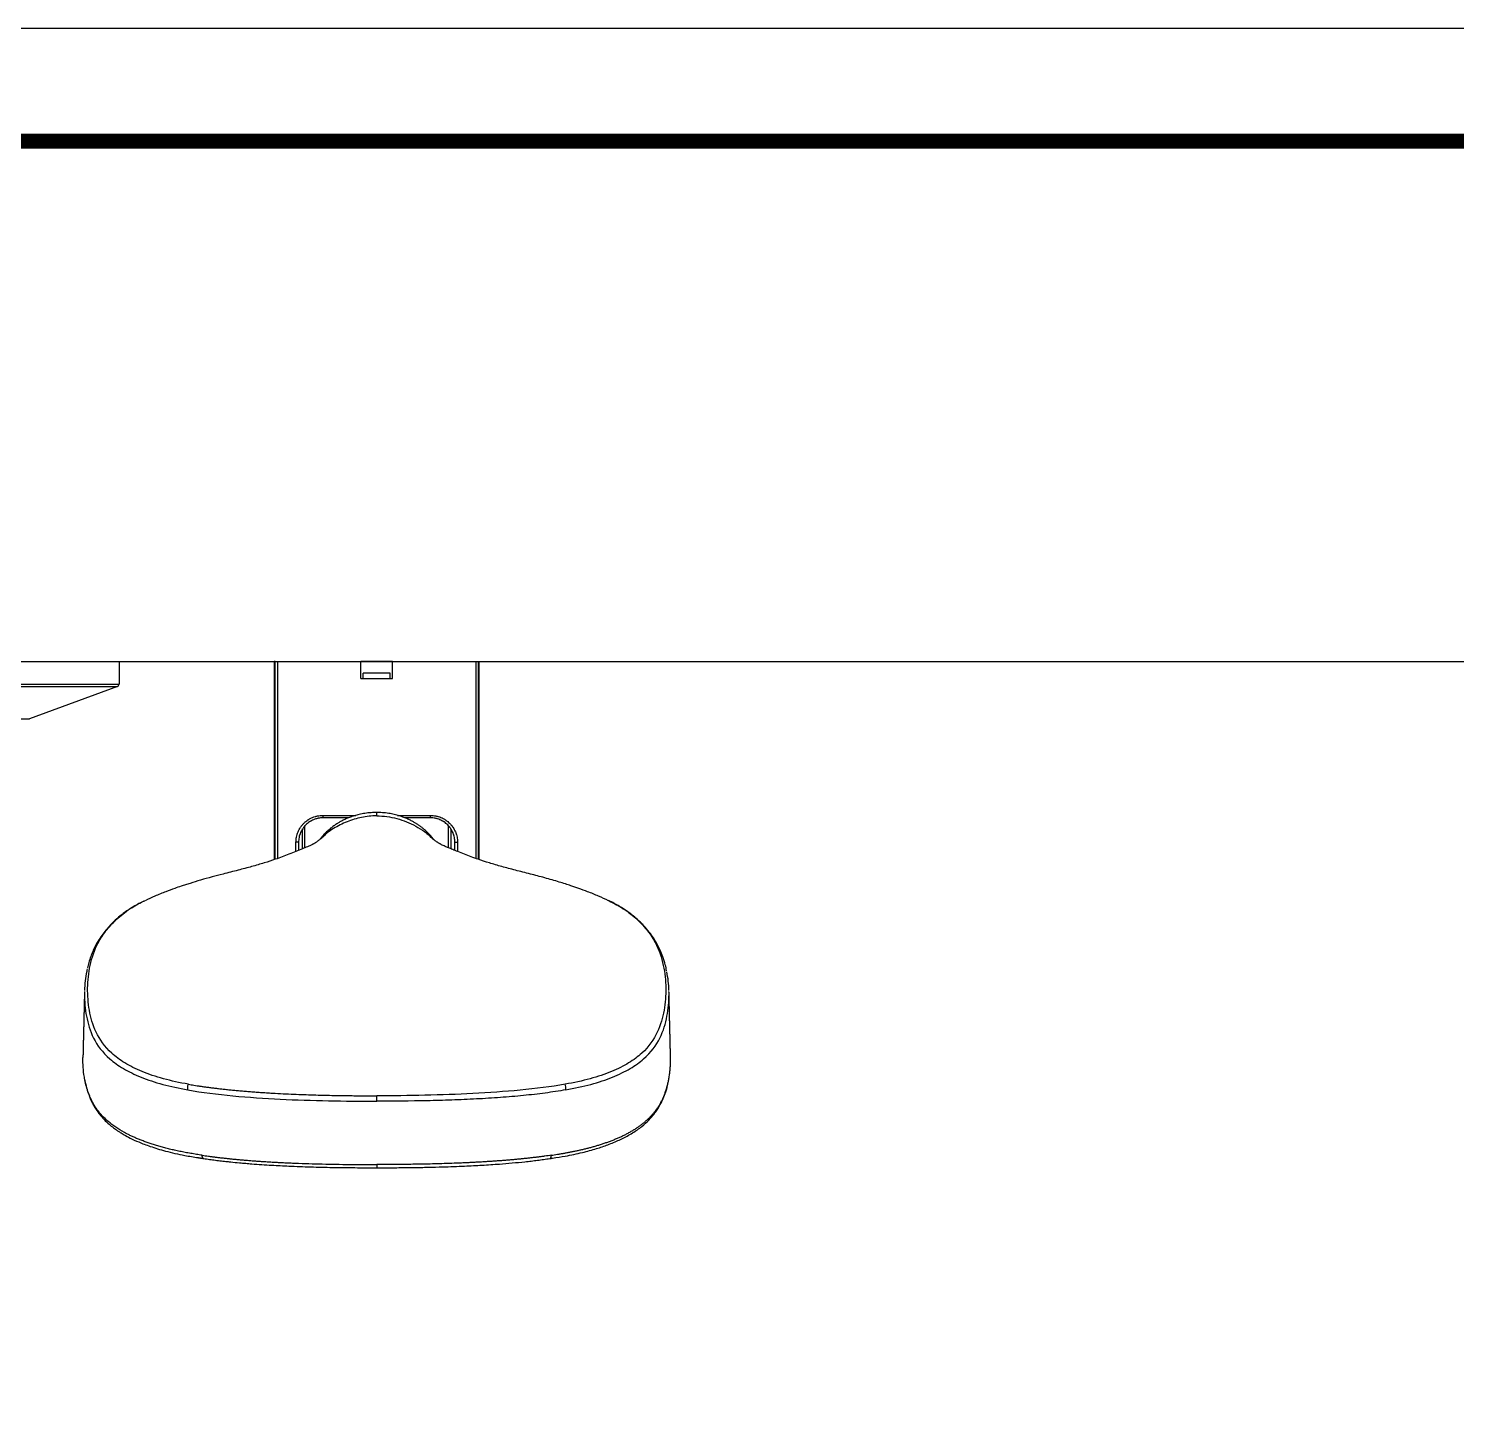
# Model space of a CAD drawing. Extents: x 0 to 1354, y 3495 to 4487.
# Drawn here: x 391.9 to 684.2, y 4204.8 to 4487 of the extents above; entities that cross this region are included whole.
import ezdxf

# ---------------------------------------------------------------- set-up
doc = ezdxf.new("R2010")
doc.units = 0
doc.header["$LTSCALE"] = 30
doc.header["$MEASUREMENT"] = 0
doc.layers.get('0').update_dxf_attribs({"linetype": 'CONTINUOUS'})
doc.layers.add('\\M+5B3DF\\M+5B4E7\\M+5CFDF', color=3, linetype='CONTINUOUS', lineweight=9)
doc.layers.add('DEF_LAYER_ASSEM_MEMBER', color=7, linetype='CONTINUOUS')

msp = doc.modelspace()

# ---------------------------------------------------------------- linework, layer by layer
at = {"ltscale": 0.5}
msp.add_line((129.56, 4357.44), (980.24, 4357.44), dxfattribs=at)
msp.add_lwpolyline([(0, 3494.81), (1354.08, 3494.81), (1354.08, 4486.97), (0, 4486.97)], close=True, dxfattribs=at)
at = {"color": 5, "linetype": 'ByBlock', "lineweight": 200, "const_width": 3.12}
msp.add_lwpolyline([(21.77, 3537.29), (1332.17, 3537.29), (1332.17, 4463.93), (21.77, 4463.93)], close=True, dxfattribs=at)
at = {"layer": '\\M+5B3DF\\M+5B4E7\\M+5CFDF', "color": 0, "lineweight": -3}
for p, q in [((442.38, 4357.44), (442.17, 4357.44)), ((442.17, 4357.44), (442.17, 4316.89)), ((442.38, 4316.96), (442.38, 4357.44)), ((442.38, 4357.44), (442.83, 4357.44)), ((442.83, 4357.44), (459.92, 4357.44)), ((442.83, 4357.44), (442.83, 4317.12)), ((459.92, 4353.94), (459.92, 4357.44)), ((466.42, 4357.44), (459.92, 4357.44)), ((466.42, 4357.44), (483.5, 4357.44)), ((466.42, 4353.94), (466.42, 4357.44)), ((483.5, 4317.12), (483.5, 4357.44)), ((483.5, 4357.44), (483.95, 4357.44)), ((483.95, 4357.44), (484.17, 4357.44)), ((483.95, 4357.44), (483.95, 4316.96)), ((484.17, 4316.89), (484.17, 4357.44)), ((459.92, 4353.94), (466.42, 4353.94)), ((460.4, 4353.94), (460.4, 4355.04)), ((465.9, 4355.04), (460.4, 4355.04)), ((465.9, 4353.94), (465.9, 4355.04)), ((452.14, 4325.94), (458.89, 4325.94)), ((457.4, 4325.44), (452.17, 4325.44)), ((467.44, 4325.94), (474.19, 4325.94)), ((474.17, 4325.44), (468.93, 4325.44)), ((447.97, 4319.16), (447.97, 4323.19)), ((448.47, 4319.36), (448.47, 4323.87)), ((477.87, 4319.34), (477.87, 4323.83)), ((478.37, 4319.16), (478.37, 4323.21)), ((446.63, 4318.55), (446.63, 4320.44)), ((447.17, 4320.44), (446.63, 4320.44)), ((447.17, 4320.44), (447.17, 4318.77)), ((479.17, 4320.44), (479.7, 4320.44)), ((479.17, 4318.77), (479.17, 4320.44)), ((479.7, 4320.44), (479.7, 4318.55))]:
    msp.add_line(p, q, dxfattribs=at)
for centre, start_param, end_param in [((452.17, 4325.94), 4.712389, 6.283185), ((474.17, 4325.94), 0, 1.570796)]:
    msp.add_ellipse(centre, major_axis=(0, -0.5), ratio=0.050972, start_param=start_param, end_param=end_param, dxfattribs=at)
for points, knots in [([(446.63, 4320.44), (446.63, 4320.63), (446.64, 4320.81), (446.67, 4321.16), (446.73, 4321.52), (446.81, 4321.87), (446.88, 4322.08), (446.89, 4322.13), (446.92, 4322.21), (446.94, 4322.26), (446.98, 4322.39), (447.01, 4322.47), (447.12, 4322.72), (447.27, 4323.04), (447.46, 4323.35), (447.61, 4323.58), (447.66, 4323.65), (447.74, 4323.76), (447.77, 4323.79), (447.82, 4323.87), (447.85, 4323.9), (448, 4324.08), (448.12, 4324.21), (448.37, 4324.46), (448.64, 4324.7), (448.93, 4324.92), (449.12, 4325.04), (449.15, 4325.07), (449.23, 4325.12), (449.27, 4325.14), (449.39, 4325.21), (449.46, 4325.25), (449.7, 4325.38), (450.03, 4325.53), (450.36, 4325.65), (450.62, 4325.73), (450.71, 4325.76), (450.88, 4325.8), (450.97, 4325.82), (451.24, 4325.87), (451.6, 4325.93), (451.96, 4325.94), (452.14, 4325.94)], [0, 0, 0, 0, 0.0625, 0.0625, 0.125, 0.1875, 0.1875, 0.203125, 0.203125, 0.21875, 0.21875, 0.25, 0.25, 0.3125, 0.375, 0.375, 0.40625, 0.40625, 0.421875, 0.421875, 0.4375, 0.4375, 0.5, 0.5, 0.5625, 0.625, 0.625, 0.640625, 0.640625, 0.65625, 0.65625, 0.6875, 0.6875, 0.75, 0.8125, 0.8125, 0.84375, 0.84375, 0.875, 0.875, 0.9375, 1, 1, 1, 1]), ([(452.17, 4325.44), (452, 4325.44), (451.67, 4325.43), (451.35, 4325.38), (451.11, 4325.33), (451.03, 4325.31), (450.87, 4325.27), (450.79, 4325.25), (450.55, 4325.18), (450.25, 4325.07), (449.95, 4324.93), (449.74, 4324.82), (449.66, 4324.77), (449.56, 4324.71), (449.52, 4324.69), (449.45, 4324.65), (449.42, 4324.62), (449.25, 4324.51), (448.99, 4324.31), (448.75, 4324.1), (448.52, 4323.87), (448.41, 4323.74), (448.28, 4323.59), (448.25, 4323.55), (448.2, 4323.49), (448.12, 4323.39), (448.05, 4323.29), (447.92, 4323.09), (447.75, 4322.81), (447.61, 4322.51), (447.52, 4322.28), (447.49, 4322.21), (447.44, 4322.09), (447.43, 4322.05), (447.41, 4321.97), (447.39, 4321.93), (447.33, 4321.74), (447.25, 4321.42), (447.21, 4321.1), (447.17, 4320.77), (447.17, 4320.61), (447.17, 4320.44)], [0, 0, 0, 0, 0.0625, 0.125, 0.125, 0.15625, 0.15625, 0.1875, 0.1875, 0.25, 0.3125, 0.3125, 0.34375, 0.34375, 0.359375, 0.359375, 0.375, 0.375, 0.4375, 0.5, 0.5, 0.5625, 0.5625, 0.578125, 0.578125, 0.59375, 0.625, 0.625, 0.6875, 0.75, 0.75, 0.78125, 0.78125, 0.796875, 0.796875, 0.8125, 0.8125, 0.875, 0.9375, 0.9375, 1, 1, 1, 1]), ([(463.17, 4326.53), (462.79, 4326.54), (462, 4326.52), (460.81, 4326.38), (459.65, 4326.16), (458.61, 4325.88), (457.68, 4325.56), (456.83, 4325.22), (456.07, 4324.85), (455.43, 4324.49), (454.86, 4324.14), (454.28, 4323.74), (453.66, 4323.25), (452.98, 4322.66), (452.32, 4321.99), (451.85, 4321.45), (451.58, 4321.11), (451.55, 4321.06)], [0, 0, 0, 0, 0.073572, 0.148046, 0.211421, 0.264243, 0.307442, 0.342725, 0.373201, 0.403518, 0.438486, 0.498942, 0.578808, 0.678673, 0.822409, 0.973875, 1, 1, 1, 1]), ([(463.17, 4325.84), (462.63, 4325.84), (461.58, 4325.79), (460.05, 4325.56), (458.54, 4325.18), (457.08, 4324.66), (455.66, 4324.01), (454.28, 4323.26), (453.18, 4322.51), (452.58, 4321.98), (452.38, 4321.78)], [0, 0, 0, 0, 0.132445, 0.26489, 0.397334, 0.529779, 0.662224, 0.794669, 0.927114, 1, 1, 1, 1]), ([(474.79, 4321.06), (474.75, 4321.11), (474.52, 4321.41), (474.1, 4321.9), (473.5, 4322.51), (472.9, 4323.06), (472.35, 4323.51), (471.87, 4323.86), (471.4, 4324.18), (470.9, 4324.49), (470.26, 4324.85), (469.5, 4325.22), (468.66, 4325.56), (467.72, 4325.88), (466.68, 4326.16), (465.53, 4326.38), (464.33, 4326.52), (463.54, 4326.54), (463.17, 4326.53)], [0, 0, 0, 0, 0.026809, 0.156732, 0.286019, 0.394155, 0.461515, 0.517297, 0.561838, 0.596781, 0.627075, 0.657528, 0.692785, 0.735952, 0.788735, 0.852064, 0.926483, 1, 1, 1, 1]), ([(463.17, 4325.84), (463.17, 4326.06), (463.17, 4326.43), (463.17, 4326.52), (463.17, 4326.54), (463.17, 4326.54)], [0, 0, 0, 0, 0.439038, 0.878075, 1, 1, 1, 1]), ([(463.17, 4325.84), (464.55, 4325.84), (467.35, 4325.48), (470.56, 4324.13), (472.76, 4322.82), (473.63, 4322.09), (473.95, 4321.78)], [0, 0, 0, 0, 0.354236, 0.708472, 0.885591, 1, 1, 1, 1]), ([(479.17, 4320.44), (479.17, 4320.61), (479.16, 4320.77), (479.13, 4321.1), (479.08, 4321.42), (479, 4321.74), (478.94, 4321.93), (478.93, 4321.97), (478.9, 4322.05), (478.89, 4322.09), (478.85, 4322.21), (478.82, 4322.28), (478.72, 4322.51), (478.58, 4322.81), (478.41, 4323.09), (478.28, 4323.29), (478.23, 4323.36), (478.16, 4323.46), (478.13, 4323.49), (478.08, 4323.55), (478.06, 4323.59), (477.93, 4323.74), (477.82, 4323.87), (477.59, 4324.1), (477.34, 4324.31), (477.08, 4324.51), (476.91, 4324.62), (476.88, 4324.65), (476.81, 4324.69), (476.77, 4324.71), (476.67, 4324.77), (476.6, 4324.82), (476.38, 4324.93), (476.09, 4325.07), (475.78, 4325.18), (475.54, 4325.25), (475.47, 4325.27), (475.31, 4325.31), (475.23, 4325.33), (474.98, 4325.38), (474.66, 4325.43), (474.33, 4325.44), (474.17, 4325.44)], [0, 0, 0, 0, 0.0625, 0.0625, 0.125, 0.1875, 0.1875, 0.203125, 0.203125, 0.21875, 0.21875, 0.25, 0.25, 0.3125, 0.375, 0.375, 0.40625, 0.40625, 0.421875, 0.421875, 0.4375, 0.4375, 0.5, 0.5, 0.5625, 0.625, 0.625, 0.640625, 0.640625, 0.65625, 0.65625, 0.6875, 0.6875, 0.75, 0.8125, 0.8125, 0.84375, 0.84375, 0.875, 0.875, 0.9375, 1, 1, 1, 1]), ([(474.19, 4325.94), (474.37, 4325.94), (474.73, 4325.93), (475.09, 4325.87), (475.36, 4325.82), (475.45, 4325.8), (475.62, 4325.76), (475.71, 4325.73), (475.97, 4325.65), (476.31, 4325.53), (476.63, 4325.38), (476.87, 4325.25), (476.95, 4325.21), (477.06, 4325.14), (477.1, 4325.12), (477.18, 4325.07), (477.22, 4325.04), (477.41, 4324.92), (477.69, 4324.7), (477.96, 4324.46), (478.21, 4324.21), (478.34, 4324.08), (478.48, 4323.9), (478.51, 4323.87), (478.56, 4323.79), (478.65, 4323.69), (478.72, 4323.58), (478.87, 4323.35), (479.06, 4323.04), (479.21, 4322.72), (479.32, 4322.47), (479.35, 4322.39), (479.4, 4322.26), (479.41, 4322.21), (479.44, 4322.13), (479.45, 4322.08), (479.52, 4321.87), (479.61, 4321.52), (479.66, 4321.16), (479.7, 4320.81), (479.7, 4320.63), (479.7, 4320.44)], [0, 0, 0, 0, 0.0625, 0.125, 0.125, 0.15625, 0.15625, 0.1875, 0.1875, 0.25, 0.3125, 0.3125, 0.34375, 0.34375, 0.359375, 0.359375, 0.375, 0.375, 0.4375, 0.5, 0.5, 0.5625, 0.5625, 0.578125, 0.578125, 0.59375, 0.625, 0.625, 0.6875, 0.75, 0.75, 0.78125, 0.78125, 0.796875, 0.796875, 0.8125, 0.8125, 0.875, 0.9375, 0.9375, 1, 1, 1, 1]), ([(450.79, 4320.49), (450.86, 4320.54), (450.93, 4320.58), (451.19, 4320.77), (451.35, 4320.9), (451.65, 4321.13), (451.79, 4321.24), (452.15, 4321.52), (452.31, 4321.67), (452.38, 4321.78)], [0, 0, 0, 0, 0.076639, 0.076639, 0.307479, 0.307479, 0.538319, 0.538319, 1, 1, 1, 1]), ([(473.96, 4321.78), (474.02, 4321.67), (474.18, 4321.52), (474.54, 4321.24), (474.68, 4321.13), (474.98, 4320.9), (475.15, 4320.77), (475.4, 4320.58), (475.47, 4320.54), (475.54, 4320.49)], [0, 0, 0, 0, 0.461681, 0.461681, 0.692521, 0.692521, 0.923361, 0.923361, 1, 1, 1, 1]), ([(450.77, 4320.47), (450.76, 4320.47), (450.74, 4320.44), (450.68, 4320.4), (450.58, 4320.32), (450.41, 4320.22), (450.23, 4320.12), (450.09, 4320.05), (449.99, 4320), (449.83, 4319.92), (449.51, 4319.77), (448.92, 4319.51), (447.92, 4319.08), (446.65, 4318.56), (445.27, 4318.01), (443.88, 4317.48), (442.25, 4316.9), (440.2, 4316.23), (437.62, 4315.47), (434.77, 4314.72), (432.03, 4314.03), (429.42, 4313.35), (427.16, 4312.72), (425.35, 4312.17), (424.02, 4311.75), (422.97, 4311.41), (421.63, 4310.94), (419.83, 4310.28), (417.79, 4309.45), (416.38, 4308.81), (415.72, 4308.49)], [0, 0, 0, 0, 0.027185, 0.060343, 0.110131, 0.150734, 0.180741, 0.199361, 0.209098, 0.222616, 0.241442, 0.280931, 0.331426, 0.388254, 0.439322, 0.484519, 0.525173, 0.580339, 0.63281, 0.684057, 0.73706, 0.77402, 0.812332, 0.847108, 0.862062, 0.876703, 0.898191, 0.927763, 0.965664, 1, 1, 1, 1]), ([(510.61, 4308.49), (509.95, 4308.81), (508.54, 4309.45), (506.5, 4310.28), (504.6, 4310.98), (503.09, 4311.5), (501.75, 4311.93), (500.47, 4312.33), (499.05, 4312.75), (497.56, 4313.17), (496.08, 4313.56), (494.05, 4314.1), (491.57, 4314.72), (488.71, 4315.47), (486.14, 4316.23), (484.08, 4316.9), (482.45, 4317.48), (481.06, 4318.01), (479.81, 4318.51), (478.72, 4318.95), (477.86, 4319.32), (477.21, 4319.6), (476.76, 4319.8), (476.47, 4319.94), (476.32, 4320.01), (476.26, 4320.04), (476.19, 4320.07), (476.1, 4320.12), (475.95, 4320.2), (475.77, 4320.31), (475.66, 4320.39), (475.59, 4320.44), (475.57, 4320.47), (475.56, 4320.47)], [0, 0, 0, 0, 0.034324, 0.072229, 0.101803, 0.127982, 0.14627, 0.167013, 0.190371, 0.215133, 0.239324, 0.262927, 0.315938, 0.367191, 0.419665, 0.47483, 0.515483, 0.560681, 0.61175, 0.654546, 0.695061, 0.730072, 0.758575, 0.780023, 0.794239, 0.799627, 0.808509, 0.821343, 0.838046, 0.88243, 0.939669, 0.972828, 1, 1, 1, 1]), ([(424.59, 4270.92), (422.8, 4271.24), (421.08, 4271.61), (417.91, 4272.48), (416.45, 4272.98), (413.8, 4274.07), (412.62, 4274.66), (410.55, 4275.92), (409.67, 4276.58), (407.41, 4278.65), (406.42, 4280.11), (405.02, 4283.06), (404.6, 4284.56), (404.07, 4287.57), (403.95, 4289.09), (404, 4292.15), (404.16, 4293.7), (404.83, 4296.81), (405.34, 4298.38), (406.6, 4300.73), (407.11, 4301.51), (408.31, 4303.07), (409.01, 4303.85), (410.65, 4305.38), (411.59, 4306.14), (413.51, 4307.38), (414.41, 4307.88), (415.39, 4308.36)], [0, 0, 0, 0, 0.05641, 0.05641, 0.112819, 0.112819, 0.169229, 0.169229, 0.225638, 0.225638, 0.338457, 0.338457, 0.451276, 0.451276, 0.564095, 0.564095, 0.676914, 0.676914, 0.789733, 0.789733, 0.846143, 0.846143, 0.902553, 0.902553, 0.958962, 0.958962, 1, 1, 1, 1]), ([(415.41, 4308.34), (414.55, 4307.94), (412.94, 4307.08), (411.08, 4305.77), (409.74, 4304.63), (408.74, 4303.64), (407.88, 4302.71), (407.02, 4301.63), (406.22, 4300.45), (405.55, 4299.26), (405.01, 4298.13), (404.57, 4297), (404.21, 4295.88), (404.02, 4295.1), (403.95, 4294.75)], [0, 0, 0, 0, 0.103885, 0.213513, 0.304244, 0.361719, 0.428548, 0.506861, 0.59166, 0.680312, 0.759291, 0.831113, 0.923353, 1, 1, 1, 1]), ([(510.73, 4308.45), (511.8, 4307.95), (512.77, 4307.41), (514.74, 4306.14), (515.68, 4305.38), (517.32, 4303.85), (518.02, 4303.07), (519.23, 4301.51), (519.73, 4300.73), (520.99, 4298.38), (521.5, 4296.81), (522.17, 4293.7), (522.33, 4292.15), (522.38, 4289.09), (522.26, 4287.57), (521.73, 4284.56), (521.32, 4283.06), (519.91, 4280.11), (518.92, 4278.65), (516.66, 4276.58), (515.78, 4275.92), (513.71, 4274.66), (512.53, 4274.07), (509.88, 4272.98), (508.43, 4272.48), (505.25, 4271.61), (503.53, 4271.24), (501.74, 4270.92)], [0, 0, 0, 0, 0.043789, 0.043789, 0.100037, 0.100037, 0.156284, 0.156284, 0.212532, 0.212532, 0.325027, 0.325027, 0.437523, 0.437523, 0.550018, 0.550018, 0.662514, 0.662514, 0.775009, 0.775009, 0.831257, 0.831257, 0.887505, 0.887505, 0.943752, 0.943752, 1, 1, 1, 1]), ([(522.52, 4294.14), (522.44, 4294.55), (522.24, 4295.5), (521.81, 4296.88), (521.27, 4298.25), (520.68, 4299.46), (520.01, 4300.6), (519.19, 4301.8), (518.32, 4302.86), (517.46, 4303.78), (516.68, 4304.53), (515.72, 4305.37), (514.47, 4306.33), (512.79, 4307.42), (511.41, 4308.14), (510.62, 4308.51)], [0, 0, 0, 0, 0.084678, 0.194652, 0.287316, 0.362922, 0.436158, 0.515232, 0.60275, 0.651219, 0.702852, 0.759652, 0.827894, 0.908055, 1, 1, 1, 1]), ([(403.9, 4294.52), (403.86, 4294.35), (403.82, 4294.19), (403.52, 4292.71), (403.38, 4291.41), (403.34, 4290.12)], [0, 0, 0, 0, 0.113594, 0.113594, 1, 1, 1, 1]), ([(403.33, 4289.69), (403.33, 4289.59), (403.32, 4289.49), (403.32, 4287.86), (403.45, 4286.35), (404.02, 4283.34), (404.45, 4281.85), (405.93, 4278.91), (406.97, 4277.46), (409.31, 4275.42), (410.23, 4274.76), (412.35, 4273.51), (414.77, 4272.33), (417.74, 4271.34), (420.95, 4270.47), (422.68, 4270.1), (424.48, 4269.77)], [0, 0, 0, 0, 0.012833, 0.012833, 0.210267, 0.210267, 0.4077, 0.4077, 0.605133, 0.605133, 0.70385, 0.70385, 0.802567, 0.901283, 0.901283, 1, 1, 1, 1]), ([(501.85, 4269.77), (503.65, 4270.1), (505.38, 4270.47), (508.6, 4271.34), (511.56, 4272.33), (513.98, 4273.51), (516.11, 4274.76), (517.02, 4275.42), (519.36, 4277.46), (520.4, 4278.91), (521.88, 4281.85), (522.31, 4283.34), (522.88, 4286.35), (523.01, 4287.86), (523.01, 4289.49), (523.01, 4289.59), (523.01, 4289.69)], [0, 0, 0, 0, 0.098717, 0.098717, 0.197433, 0.29615, 0.29615, 0.394867, 0.394867, 0.5923, 0.5923, 0.789733, 0.789733, 0.987167, 0.987167, 1, 1, 1, 1]), ([(403.33, 4272.19), (403.32, 4272.26), (403.08, 4273.66), (402.98, 4275.07), (403.01, 4276.41)], [0, 0, 0, 0, 0.049251, 1, 1, 1, 1]), ([(498.9, 4256.39), (499.1, 4256.42), (499.53, 4256.48), (500.16, 4256.59), (500.82, 4256.69), (501.48, 4256.81), (502.16, 4256.93), (502.85, 4257.06), (503.55, 4257.2), (504.26, 4257.35), (504.98, 4257.51), (505.7, 4257.68), (506.43, 4257.86), (507.16, 4258.06), (507.9, 4258.26), (508.63, 4258.49), (509.37, 4258.72), (510.1, 4258.97), (510.83, 4259.23), (511.55, 4259.51), (512.26, 4259.8), (512.96, 4260.1), (513.64, 4260.42), (514.31, 4260.76), (514.96, 4261.11), (515.6, 4261.47), (516.21, 4261.85), (516.79, 4262.24), (517.34, 4262.64), (517.86, 4263.05), (518.35, 4263.47), (518.82, 4263.9), (519.25, 4264.33), (519.66, 4264.78), (520.05, 4265.25), (520.42, 4265.74), (520.78, 4266.26), (521.12, 4266.8), (521.43, 4267.37), (521.73, 4267.98), (522, 4268.62), (522.26, 4269.29), (522.49, 4270), (522.7, 4270.75), (522.88, 4271.53), (523.03, 4272.34), (523.15, 4273.17), (523.24, 4274.01), (523.3, 4274.83), (523.33, 4275.63), (523.33, 4276.16), (523.32, 4276.41)], [0, 0, 0, 0, 0.010305, 0.020938, 0.031896, 0.043174, 0.054771, 0.066686, 0.078919, 0.091471, 0.104348, 0.11756, 0.13112, 0.145045, 0.159347, 0.174031, 0.189098, 0.204549, 0.220369, 0.236537, 0.253027, 0.26985, 0.287041, 0.304643, 0.322653, 0.341029, 0.359718, 0.378664, 0.397819, 0.417154, 0.436634, 0.456225, 0.476024, 0.49624, 0.517107, 0.538848, 0.561585, 0.585418, 0.610453, 0.636777, 0.664458, 0.693562, 0.724143, 0.756229, 0.789841, 0.82487, 0.860931, 0.897192, 0.932745, 0.966998, 1, 1, 1, 1]), ([(427.44, 4256.39), (427.24, 4256.42), (426.84, 4256.48), (426.25, 4256.57), (425.67, 4256.67), (425.09, 4256.77), (424.52, 4256.87), (423.96, 4256.97), (423.41, 4257.08), (422.86, 4257.19), (422.32, 4257.3), (421.79, 4257.41), (421.27, 4257.53), (420.76, 4257.65), (420.25, 4257.78), (419.76, 4257.91), (419.27, 4258.04), (418.8, 4258.17), (418.33, 4258.3), (417.87, 4258.44), (417.43, 4258.58), (416.99, 4258.72), (416.56, 4258.87), (416.14, 4259.01), (415.74, 4259.16), (415.34, 4259.31), (414.95, 4259.46), (414.57, 4259.61), (414.19, 4259.76), (413.83, 4259.92), (413.48, 4260.07), (413.13, 4260.23), (412.8, 4260.39), (412.47, 4260.54), (412.15, 4260.7), (411.84, 4260.86), (410.98, 4261.33), (409.67, 4262.12), (408.16, 4263.29), (406.91, 4264.48), (405.91, 4265.7), (405.12, 4266.94), (404.5, 4268.18), (403.82, 4269.92), (403.5, 4271.26), (403.33, 4272.19)], [0, 0, 0, 0, 0.012023, 0.023996, 0.035918, 0.04779, 0.059612, 0.071384, 0.083104, 0.094774, 0.106394, 0.117961, 0.129475, 0.140934, 0.152339, 0.163689, 0.174984, 0.18622, 0.197395, 0.20851, 0.219565, 0.230559, 0.241493, 0.252366, 0.263179, 0.273931, 0.284624, 0.295257, 0.305832, 0.316351, 0.326814, 0.337219, 0.347567, 0.357857, 0.368088, 0.378258, 0.388367, 0.455711, 0.522813, 0.589672, 0.656281, 0.722641, 0.788767, 0.85466, 1, 1, 1, 1]), ([(403.36, 4271.96), (403.44, 4271.48), (403.62, 4270.66), (403.94, 4269.53), (404.25, 4268.63), (404.55, 4267.88), (404.86, 4267.21), (405.23, 4266.52), (405.72, 4265.7), (406.41, 4264.74), (407.29, 4263.73), (408.27, 4262.8), (409.2, 4262.05), (409.97, 4261.49), (410.69, 4261.02), (411.53, 4260.52), (412.77, 4259.85), (414.52, 4259.04), (416.89, 4258.14), (420.01, 4257.19), (423.35, 4256.42), (425.69, 4256.04), (426.64, 4255.9)], [0, 0, 0, 0, 0.074414, 0.130073, 0.177326, 0.216165, 0.246828, 0.281164, 0.323103, 0.374206, 0.432821, 0.484994, 0.527585, 0.560606, 0.581193, 0.611506, 0.653773, 0.707973, 0.77407, 0.852044, 0.941867, 1, 1, 1, 1]), ([(499.18, 4255.81), (500.06, 4255.93), (502.16, 4256.27), (505.19, 4256.91), (508.09, 4257.7), (510.59, 4258.56), (512.67, 4259.42), (514.32, 4260.24), (515.91, 4261.17), (517.45, 4262.25), (518.88, 4263.55), (519.89, 4264.7), (520.65, 4265.76), (521.28, 4266.81), (521.86, 4268.04), (522.39, 4269.47), (522.73, 4270.66), (522.85, 4271.38), (522.88, 4271.53)], [0, 0, 0, 0, 0.054712, 0.133674, 0.203931, 0.265469, 0.333927, 0.386844, 0.428426, 0.506668, 0.579278, 0.64613, 0.693797, 0.748924, 0.813274, 0.887327, 0.976023, 1, 1, 1, 1]), ([(424.48, 4269.77), (427.43, 4269.25), (430.55, 4268.86), (436.91, 4268.25), (440.16, 4268.03), (449.95, 4267.55), (456.57, 4267.46), (463.17, 4267.46)], [0, 0, 0, 0, 0.25, 0.25, 0.5, 0.5, 1, 1, 1, 1]), ([(424.59, 4270.92), (424.78, 4270.89), (425.16, 4270.82), (425.75, 4270.73), (426.39, 4270.63), (427.06, 4270.52), (427.77, 4270.42), (428.52, 4270.32), (429.31, 4270.22), (430.15, 4270.11), (431.02, 4270.01), (431.93, 4269.91), (432.88, 4269.81), (433.86, 4269.71), (434.89, 4269.61), (435.95, 4269.52), (437.06, 4269.43), (438.2, 4269.34), (439.37, 4269.26), (440.58, 4269.18), (442.86, 4269.04), (446.07, 4268.88), (450.12, 4268.74), (453.84, 4268.65), (457.23, 4268.59), (460.3, 4268.57), (462.25, 4268.56), (463.17, 4268.56)], [0, 0, 0, 0, 0.015769, 0.0325, 0.050181, 0.068804, 0.088366, 0.108868, 0.130305, 0.152676, 0.175975, 0.200194, 0.225325, 0.251357, 0.278281, 0.306087, 0.334762, 0.364289, 0.394654, 0.425851, 0.457883, 0.569678, 0.672428, 0.766541, 0.852412, 0.93025, 1, 1, 1, 1]), ([(501.74, 4270.92), (498.82, 4270.4), (495.7, 4270.02), (489.35, 4269.41), (486.12, 4269.19), (476.35, 4268.68), (469.75, 4268.56), (463.17, 4268.56)], [0, 0, 0, 0, 0.25, 0.25, 0.5, 0.5, 1, 1, 1, 1]), ([(501.85, 4269.77), (500.5, 4269.53), (499.09, 4269.32), (496.19, 4268.93), (494.71, 4268.76), (491.65, 4268.46), (490.08, 4268.33), (486.87, 4268.09), (485.23, 4267.99), (481.91, 4267.82), (480.23, 4267.75), (476.85, 4267.63), (475.15, 4267.58), (470.02, 4267.48), (466.57, 4267.46), (463.17, 4267.46)], [0, 0, 0, 0, 0.125, 0.125, 0.25, 0.25, 0.375, 0.375, 0.5, 0.5, 0.625, 0.625, 0.75, 0.75, 1, 1, 1, 1]), ([(427.44, 4256.39), (427.65, 4256.36), (428.07, 4256.3), (428.72, 4256.21), (429.4, 4256.12), (430.1, 4256.03), (430.82, 4255.94), (431.56, 4255.85), (432.33, 4255.77), (433.12, 4255.68), (433.93, 4255.6), (434.76, 4255.52), (435.62, 4255.44), (436.5, 4255.37), (437.4, 4255.3), (438.33, 4255.23), (439.27, 4255.16), (440.24, 4255.1), (441.23, 4255.03), (442.24, 4254.98), (443.27, 4254.92), (444.33, 4254.87), (445.4, 4254.82), (447.04, 4254.75), (449.24, 4254.67), (452.02, 4254.6), (454.8, 4254.55), (457.59, 4254.51), (460.37, 4254.49), (462.23, 4254.49), (463.17, 4254.49)], [0, 0, 0, 0, 0.018665, 0.037888, 0.057678, 0.078038, 0.09897, 0.120474, 0.142551, 0.165199, 0.188414, 0.212194, 0.236532, 0.261423, 0.286866, 0.31286, 0.339403, 0.366492, 0.394123, 0.42229, 0.450988, 0.480215, 0.509966, 0.540241, 0.616408, 0.69298, 0.769743, 0.846459, 0.923127, 1, 1, 1, 1]), ([(427.74, 4255.72), (427.94, 4255.69), (428.33, 4255.63), (428.93, 4255.55), (429.53, 4255.47), (430.14, 4255.39), (430.74, 4255.31), (431.35, 4255.24), (431.97, 4255.17), (432.6, 4255.1), (433.63, 4254.99), (434.89, 4254.87), (436.32, 4254.74), (438.51, 4254.56), (441.45, 4254.36), (445.49, 4254.16), (449.65, 4254), (453.13, 4253.92), (456.13, 4253.88), (458.42, 4253.85), (460.95, 4253.84), (462.45, 4253.84), (463.17, 4253.84)], [0, 0, 0, 0, 0.017814, 0.035634, 0.053458, 0.071285, 0.089114, 0.106944, 0.124777, 0.142612, 0.162555, 0.214005, 0.250704, 0.285416, 0.401522, 0.499654, 0.624654, 0.74969, 0.789865, 0.87483, 0.940351, 1, 1, 1, 1]), ([(498.9, 4256.39), (498.69, 4256.36), (498.26, 4256.3), (497.61, 4256.21), (496.94, 4256.12), (496.25, 4256.03), (495.55, 4255.94), (494.83, 4255.86), (494.09, 4255.78), (493.34, 4255.7), (492.56, 4255.62), (491.78, 4255.54), (490.97, 4255.47), (490.15, 4255.4), (489.31, 4255.33), (488.46, 4255.26), (487.58, 4255.2), (486.7, 4255.14), (485.79, 4255.08), (484.87, 4255.02), (483.93, 4254.97), (482.98, 4254.92), (482.01, 4254.87), (481.03, 4254.82), (479.01, 4254.74), (476.09, 4254.64), (472.37, 4254.56), (468.99, 4254.51), (465.96, 4254.49), (464.06, 4254.49), (463.17, 4254.49)], [0, 0, 0, 0, 0.018807, 0.038018, 0.057634, 0.077654, 0.098079, 0.11891, 0.140147, 0.16179, 0.183839, 0.206295, 0.229157, 0.252426, 0.276101, 0.300181, 0.324668, 0.34956, 0.374859, 0.400563, 0.426673, 0.453188, 0.48011, 0.507439, 0.535173, 0.647334, 0.749874, 0.842818, 0.92619, 1, 1, 1, 1]), ([(463.17, 4253.84), (463.67, 4253.84), (464.67, 4253.84), (466.17, 4253.84), (467.68, 4253.85), (469.18, 4253.87), (470.68, 4253.88), (472.2, 4253.91), (474.2, 4253.95), (477.2, 4254.02), (480.86, 4254.16), (484.73, 4254.35), (487.98, 4254.57), (490.9, 4254.81), (493.08, 4255.02), (494.8, 4255.21), (496.08, 4255.37), (497.34, 4255.54), (498.18, 4255.66), (498.59, 4255.72)], [0, 0, 0, 0, 0.041727, 0.083449, 0.125169, 0.166885, 0.208597, 0.250307, 0.293647, 0.375357, 0.50034, 0.600337, 0.700305, 0.775287, 0.85025, 0.887705, 0.925151, 0.962586, 1, 1, 1, 1]), ([(463.17, 4254.49), (463.17, 4254.44), (463.17, 4254.39), (463.17, 4254.29), (463.17, 4254.24), (463.17, 4254.15), (463.17, 4254.11), (463.17, 4254.03), (463.17, 4253.99), (463.17, 4253.93), (463.17, 4253.91), (463.17, 4253.86), (463.17, 4253.85), (463.17, 4253.83), (463.17, 4253.82), (463.17, 4253.82), (463.17, 4253.83), (463.17, 4253.84)], [0, 0, 0, 0, 0.125, 0.125, 0.25, 0.25, 0.375, 0.375, 0.5, 0.5, 0.625, 0.625, 0.75, 0.75, 0.875, 0.875, 1, 1, 1, 1])]:
    msp.add_open_spline(points, degree=3, knots=knots, dxfattribs=at)
for points, degree in [([(415.39, 4308.36), (415.49, 4308.4), (415.58, 4308.45), (415.68, 4308.49)], 3), ([(523, 4290.12), (522.95, 4291.37), (522.82, 4292.64), (522.56, 4293.91)], 3), ([(403.33, 4289.87), (403.17, 4283.14), (403.01, 4276.41)], 2), ([(403.33, 4289.87), (403.33, 4289.81), (403.33, 4289.75), (403.33, 4289.69)], 3), ([(523.01, 4289.69), (523, 4289.75), (523, 4289.81), (523, 4289.87)], 3), ([(523.32, 4276.41), (523.16, 4283.14), (523, 4289.87)], 2), ([(424.48, 4269.77), (424.49, 4270.14), (424.39, 4270.69), (424.59, 4270.92)], 3), ([(463.17, 4267.46), (463.17, 4267.82), (463.17, 4268.32), (463.17, 4268.56)], 3), ([(501.85, 4269.77), (501.84, 4270.14), (501.95, 4270.69), (501.74, 4270.92)], 3), ([(426.64, 4255.9), (427.67, 4255.73)], 1), ([(498.67, 4255.73), (499.18, 4255.81)], 1)]:
    msp.add_open_spline(points, degree=degree, dxfattribs=at)
for points, weights in [([(427.74, 4255.72), (427.55, 4255.65), (427.43, 4255.91), (427.44, 4256.39)], [1.13771037623, 0.957757051166, 0.954169516873, 1.12694777335]), ([(498.59, 4255.72), (498.78, 4255.65), (498.9, 4255.91), (498.9, 4256.39)], [1.13222527898, 0.955932711852, 0.955924907353, 1.13220186548])]:
    msp.add_rational_spline(points, weights, degree=3, dxfattribs=at)
at = {"layer": 'DEF_LAYER_ASSEM_MEMBER', "color": 7, "linetype": 'Continuous'}
for p, q in [((350.4, 4357.44), (410.4, 4357.44)), ((410.4, 4357.44), (410.4, 4352.79)), ((410.07, 4352.32), (392.07, 4345.69)), ((392.07, 4345.69), (391.9, 4345.66))]:
    msp.add_line(p, q, dxfattribs=at)
at = {"layer": 'DEF_LAYER_ASSEM_MEMBER', "color": 9, "linetype": 'Continuous'}
for p, q in [((350.4, 4352.79), (410.4, 4352.79)), ((350.72, 4352.32), (410.07, 4352.32)), ((368.72, 4345.69), (392.07, 4345.69))]:
    msp.add_line(p, q, dxfattribs=at)
at = {"layer": 'DEF_LAYER_ASSEM_MEMBER', "color": 7, "linetype": 'Continuous'}
msp.add_arc((409.9, 4352.79), 0.5, 290.2249, 0, dxfattribs=at)

doc.saveas('drawing.dxf')
